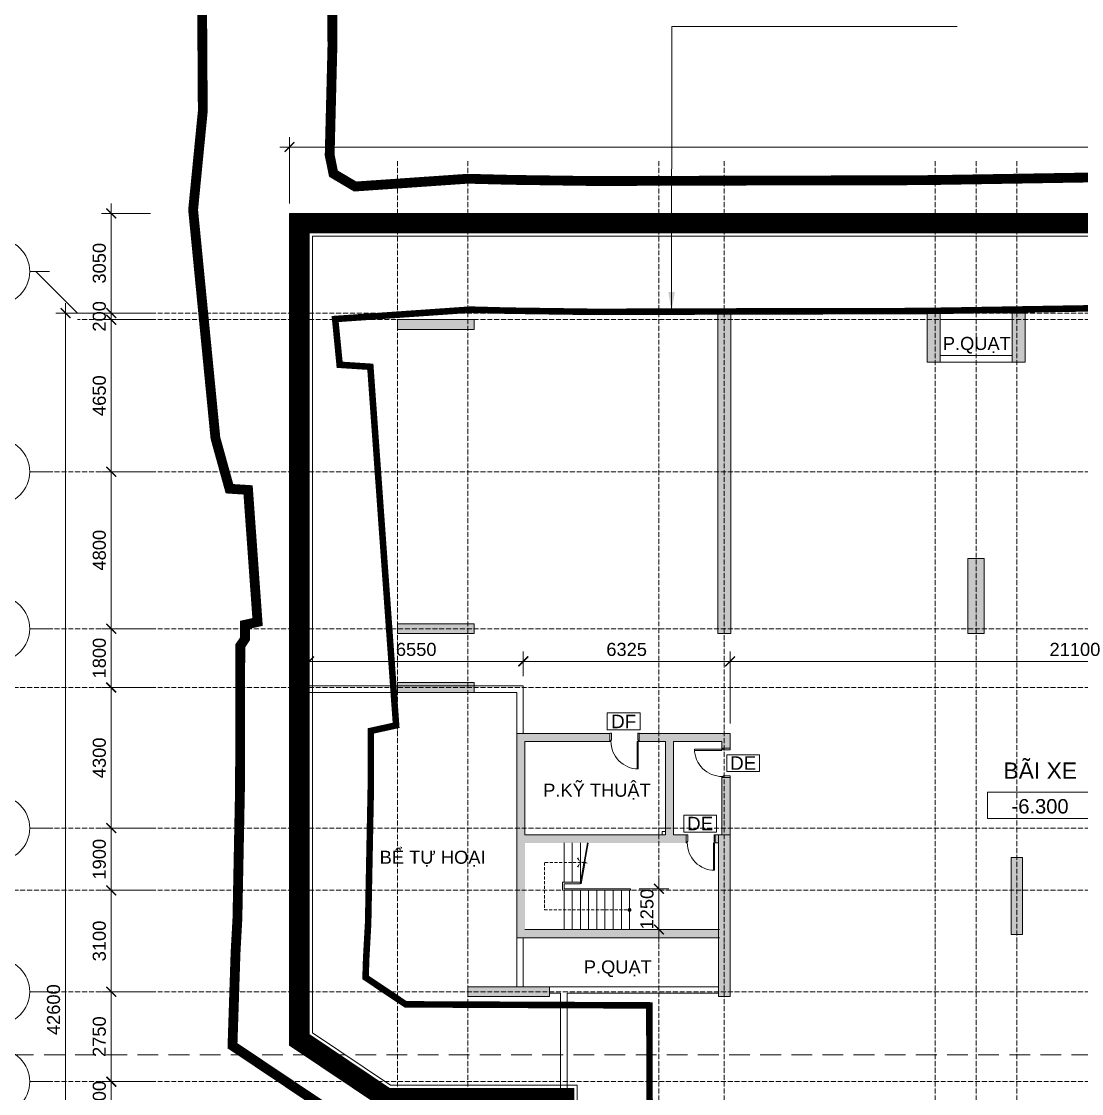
# Model space of a CAD drawing. Header units: millimetres. Extents: x -55734 to 118445, y -16290 to 119028.
# Drawn here: x -19999 to 12428, y 18735 to 51518 of the extents above; entities that cross this region are included whole.
import ezdxf
from ezdxf.enums import TextEntityAlignment as Align
from ezdxf.xclip import XClip

# ---------------------------------------------------------------- set-up
doc = ezdxf.new("R2010")
doc.units = ezdxf.units.MM
doc.header["$XCLIPFRAME"] = 0
for name, pattern in [('Grid Line', [4.2, 3, -0.6, 0, -0.6]), ('HIDDEN2', [4.7625, 3.175, -1.5875]), ('HIDDENX2', [0.75, 0.5, -0.25]), ('Overhead 1_16_', [2.579687, 1.5875, -0.992188]), ('PHANTOM', [63.5, 31.75, -6.35, 6.35, -6.35, 6.35, -6.35])]:
    doc.linetypes.add(name, pattern=pattern)
doc.layers.get('Defpoints').update_dxf_attribs({"color": 230})
doc.layers.add('CGXD', color=5, linetype='HIDDEN2')
doc.layers.add('RD-AB', color=4, linetype='PHANTOM')
for name, color, linetype, lineweight in [('CHU', 181, 'Continuous', 5), ('CUA', 31, 'Continuous', 9), ('DIM', 1, 'Continuous', 5), ('G-ANNO-DIMS', 111, 'Continuous', 5), ('HATCH-1', 8, 'Continuous', 5), ('HATCH-TUONG', 152, 'Continuous', 15), ('KH', 6, 'Continuous', 5), ('KI-HIEU-1', 151, 'Continuous', 9), ('NET THAY 2', 55, 'Continuous', 5), ('NET-CAT', 3, 'Continuous', 15), ('NET-THAY', 2, 'Continuous', 9), ('NET-THAY-2', 55, 'Continuous', 13), ('S-STRS-MBND', 31, 'Overhead 1_16_', 5), ('TRUC', 225, 'Continuous', 5), ('X-COT HAM$0$LC.HA', 8, 'Continuous', 9), ('Y-GHI CHU PCCC$0$Z-CT1-GHI CHU TT$0$KI-HIEU', 6, 'Continuous', 13)]:
    doc.layers.add(name, color=color, linetype=linetype, lineweight=lineweight)
doc.styles.add('Arial_2', font='arial_0.ttf', dxfattribs={"height": 440})
doc.styles.add('Arial_3', font='arial_0.ttf', dxfattribs={"height": 500})
doc.styles.add('Arial_4', font='arial_0.ttf', dxfattribs={"height": 400})
doc.styles.add('TA1', font='arial_0.ttf')
doc.styles.add('Y-GHI CHU PCCC$0$Arial', font='arial_0.ttf')
doc.dimstyles.new('D_200_KTx2', dxfattribs={"dimtxt": 400, "dimasz": 300, "dimexe": 300, "dimexo": 300, "dimgap": 160, "dimtad": 1, "dimdec": 0, "dimzin": 9, "dimtxsty": 'TA1', "dimblk": 'ARCHTICK', "dimcen": 1, "dimdle": 300, "dimclrd": 256, "dimclre": 256, "dimclrt": 7, "dimadec": 0, "dimazin": 0, "dimtfac": 1, "dimtdec": 0, "dimtix": 1, "dimtmove": 1, "dimatfit": 3, "dimldrblk": 'ARCHTICK', "dimfxl": 0, "dimtolj": 1, "dimtzin": 0, "dimlwd": -1, "dimlwe": -1, "dimarcsym": 0})
doc.dimstyles.new('Diagonal_-_2_5mm_Arial', dxfattribs={"dimscale": 304.8, "dimtxt": 500, "dimasz": 1.968504, "dimexe": 1.574803, "dimexo": 0.984252, "dimgap": 1, "dimtad": 1, "dimdec": 0, "dimzin": 0, "dimdsep": 46, "dimtxsty": 'Arial_3', "dimblk1": 'OBLIQUE', "dimblk2": 'OBLIQUE', "dimsah": 1, "dimcen": 0.09, "dimdle": 1.574803, "dimclrt": 256, "dimazin": 0, "dimtfac": 1, "dimtdec": 0, "dimtix": 1, "dimtmove": 0, "dimatfit": 3, "dimfxl": 0, "dimtvp": 1, "dimtolj": 1, "dimtzin": 0, "dimarcsym": 0})

# ---------------------------------------------------------------- blocks, each defined once
blk = doc.blocks.new('CUA 1 CANH MO - 2 - Type 1-1152426-MẶT BẰNG HẦM 2')
at = {"layer": 'CUA'}
for p, q in [((-318, 965), (-278, 965)), ((-318, 127), (-318, 965)), ((-278, 965), (-278, 127)), ((-278, 127), (-318, 127))]:
    blk.add_line(p, q, dxfattribs=at)
at = {"layer": 'CUA', "lineweight": 5}
for p, q in [((-319, 127), (-349, 127)), ((-349, 127), (-349, -123)), ((-319, 86), (-319, 127)), ((-299, 86), (-319, 86)), ((-299, -123), (-299, 86)), ((521, 86), (501, 86)), ((501, 86), (501, -123)), ((551, 127), (521, 127)), ((521, 127), (521, 86)), ((551, -123), (551, 127)), ((-349, -123), (-299, -123)), ((501, -123), (551, -123))]:
    blk.add_line(p, q, dxfattribs=at)
blk.add_arc((-318, 127), 838, 359.5, 90, dxfattribs=at)
blk = doc.blocks.new('CUA 1 CANH MO - 2 - Type 1-1152419-MẶT BẰNG HẦM 2')
at = {"layer": 'CUA', "lineweight": 5}
for p, q in [((-349, -127), (-349, 123)), ((-349, 123), (-299, 123)), ((-299, 123), (-299, -86)), ((501, 123), (551, 123)), ((501, -86), (501, 123)), ((551, 123), (551, -127)), ((-319, -127), (-349, -127)), ((-319, -86), (-319, -127)), ((-299, -86), (-319, -86)), ((521, -86), (501, -86)), ((521, -127), (521, -86)), ((551, -127), (521, -127))]:
    blk.add_line(p, q, dxfattribs=at)
at = {"layer": 'CUA'}
for p, q in [((-278, -127), (-318, -127)), ((-318, -127), (-318, -965)), ((-278, -965), (-278, -127)), ((-318, -965), (-278, -965))]:
    blk.add_line(p, q, dxfattribs=at)
at = {"layer": 'CUA', "lineweight": 5}
blk.add_arc((-318, -127), 838, 270, 0.5, dxfattribs=at)
blk = doc.blocks.new('CUA 1 CANH MO - 2 - Type 1-V1-MẶT BẰNG HẦM 2')
at = {"layer": 'CUA'}
for p, q in [((-318, 965), (-278, 965)), ((-318, 127), (-318, 965)), ((-278, 965), (-278, 127)), ((-278, 127), (-318, 127))]:
    blk.add_line(p, q, dxfattribs=at)
at = {"layer": 'CUA', "lineweight": 5}
for p, q in [((-319, 127), (-339, 127)), ((-319, 86), (-319, 127)), ((-299, 86), (-319, 86)), ((-299, -123), (-299, 86)), ((521, 86), (501, 86)), ((501, 86), (501, -123)), ((551, 127), (521, 127)), ((521, 127), (521, 86)), ((551, -123), (551, 127)), ((-339, -123), (-299, -123)), ((501, -123), (551, -123))]:
    blk.add_line(p, q, dxfattribs=at)
blk.add_arc((-318, 127), 838, 359.5, 90, dxfattribs=at)
blk = doc.blocks.new('Spot Elevations - CODE 1-1678943-MẶT BẰNG HẦM 2')
at = {"layer": 'G-ANNO-DIMS'}
for p, q in [((10.5, 4), (-5.5, 4)), ((-5.5, 4), (-5.5, 0)), ((10.5, 0), (10.5, 4)), ((-5.5, 0), (10.5, 0))]:
    blk.add_line(p, q, dxfattribs=at)
blk = doc.blocks.new('_ArchTick')
at = {"color": 0, "const_width": 0.15}
blk.add_lwpolyline([(-0.5, -0.5), (0.5, 0.5)], dxfattribs=at)
blk = doc.blocks.new('*D19')
at = {"layer": 'Defpoints', "color": 0, "transparency": 16777216}
for p in [(42773, 47678), (-11799, 45650), (42773, 45650)]:
    blk.add_point(p, dxfattribs=at)
at = {"layer": 'DIM', "transparency": 16777216}
for p, q in [((-11799, 45950), (-11799, 47978)), ((42773, 45950), (42773, 47978)), ((-12099, 47678), (43073, 47678))]:
    blk.add_line(p, q, dxfattribs=at)
at = {"layer": 'DIM', "transparency": 16777216, "xscale": 300, "yscale": 300, "zscale": 300, "rotation": 180}
blk.add_blockref('_ArchTick', (-11799, 47678), dxfattribs=at)
at = {"layer": 'DIM', "transparency": 16777216, "xscale": 300, "yscale": 300, "zscale": 300}
blk.add_blockref('_ArchTick', (42773, 47678), dxfattribs=at)
at = {"layer": 'DIM', "color": 7, "transparency": 16777216, "insert": (15487, 48043), "char_height": 400, "attachment_point": 5, "style": 'TA1'}
blk.add_mtext('\\A1;54572', dxfattribs=at)
blk = doc.blocks.new('_Oblique')
at = {"color": 0, "linetype": 'ByBlock', "lineweight": -2}
blk.add_line((-0.5, -0.5), (0.5, 0.5), dxfattribs=at)
blk = doc.blocks.new('*D57')
at = {"layer": 'Defpoints', "color": 0, "transparency": 16777216}
for p in [(-1399, 25000), (-499, 25000), (-1399, 23750)]:
    blk.add_point(p, dxfattribs=at)
at = {"layer": 'DIM', "transparency": 16777216}
for p, q in [((-499, 25000), (-499, 25300)), ((-1099, 25000), (-199, 25000)), ((-499, 23750), (-499, 25000)), ((-1099, 23750), (-199, 23750)), ((-499, 23750), (-499, 23450))]:
    blk.add_line(p, q, dxfattribs=at)
at = {"layer": 'DIM', "transparency": 16777216, "xscale": 300, "yscale": 300, "zscale": 300}
for p, rotation in [((-499, 25000), 270), ((-499, 23750), 90)]:
    blk.add_blockref('_ArchTick', p, dxfattribs=dict(at, rotation=rotation))
at = {"layer": 'DIM', "color": 7, "transparency": 16777216, "insert": (-864, 24375), "char_height": 400, "attachment_point": 5, "rotation": 90, "style": 'TA1'}
blk.add_mtext('\\A1;1250', dxfattribs=at)
blk = doc.blocks.new('*U51')
for points in [[(-1320, 50), (-50, 50), (0, -100), (0, 200), (50, 50), (1219, 50)], [(-1320, 0), (-50, 0), (0, -150), (0, 150), (50, 0), (1219, 0)]]:
    blk.add_lwpolyline(points)
blk = doc.blocks.new('A$C34CC3F9D')
blk.add_lwpolyline([(3210, 1200), (1150, 1200), (1150, 1450), (1703, 1450), (1694, 1400), (1200, 1400), (1200, 1250), (3210, 1250, -1)], format="xyb", close=True)
at = {"layer": 'HATCH-1', "linetype": 'HIDDEN2', "ltscale": 30}
blk.add_lwpolyline([(1856, 2050), (600, 2050), (600, 600), (3200, 600)], dxfattribs=at)
at = {"layer": 'HATCH-1'}
blk.add_lwpolyline([(1609, 1909, 50, 0, 0), (1700, 2050, 0, 50, 0), (1609, 2191, 50, 50, 0)], format="xyseb", dxfattribs=at)
at = {"layer": 'HATCH-1', "linetype": 'HIDDENX2', "ltscale": 100, "const_width": 60}
blk.add_lwpolyline([(3200, 630, 1), (3200, 570, 1)], format="xyb", close=True, dxfattribs=at)
at = {"layer": 'NET-THAY-2'}
for p, q in [((1200, 1450), (1200, 2650)), ((1450, 1450), (1450, 2650)), ((1700, 1450), (1700, 2650)), ((1200, 0), (1200, 1200)), ((1450, 0), (1450, 1200)), ((1700, 0), (1700, 1200)), ((1950, 0), (1950, 1200)), ((2200, 0), (2200, 1200)), ((2450, 0), (2450, 1200)), ((2700, 0), (2700, 1200)), ((2950, 0), (2950, 1200)), ((3200, 0), (3200, 1200))]:
    blk.add_line(p, q, dxfattribs=at)
at = {"layer": 'HATCH-1', "xscale": -0.4999999999999998, "yscale": 0.4999999999999999, "zscale": 0.4999999999999999, "rotation": 260}
blk.add_blockref('*U51', (1809, 2050), dxfattribs=at)
blk = doc.blocks.new('*D59')
at = {"layer": 'Defpoints', "color": 0, "transparency": 16777216}
for p in [(-4649, 31950), (-11199, 31200), (-4649, 31200)]:
    blk.add_point(p, dxfattribs=at)
at = {"layer": 'DIM', "transparency": 16777216}
for p, q in [((-11199, 31500), (-11199, 32250)), ((-4649, 31500), (-4649, 32250)), ((-11499, 31950), (-4349, 31950))]:
    blk.add_line(p, q, dxfattribs=at)
at = {"layer": 'DIM', "transparency": 16777216, "xscale": 300, "yscale": 300, "zscale": 300, "rotation": 180}
blk.add_blockref('_ArchTick', (-11199, 31950), dxfattribs=at)
at = {"layer": 'DIM', "transparency": 16777216, "xscale": 300, "yscale": 300, "zscale": 300}
blk.add_blockref('_ArchTick', (-4649, 31950), dxfattribs=at)
at = {"layer": 'DIM', "color": 7, "transparency": 16777216, "insert": (-7924, 32314), "char_height": 400, "attachment_point": 5, "style": 'TA1', "bg_fill": 3, "box_fill_scale": 1.1, "bg_fill_color": 256, "bg_fill_true_color": 13158600, "bg_fill_transparency": 0}
blk.add_mtext('\\A1;6550', dxfattribs=at)
blk = doc.blocks.new('*D60')
at = {"layer": 'Defpoints', "color": 0, "transparency": 16777216}
for p in [(1676, 31950), (-4649, 31200), (1676, 29750)]:
    blk.add_point(p, dxfattribs=at)
at = {"layer": 'DIM', "transparency": 16777216}
for p, q in [((-4649, 31500), (-4649, 32250)), ((1676, 30050), (1676, 32250)), ((-4949, 31950), (1976, 31950))]:
    blk.add_line(p, q, dxfattribs=at)
at = {"layer": 'DIM', "transparency": 16777216, "xscale": 300, "yscale": 300, "zscale": 300, "rotation": 180}
blk.add_blockref('_ArchTick', (-4649, 31950), dxfattribs=at)
at = {"layer": 'DIM', "transparency": 16777216, "xscale": 300, "yscale": 300, "zscale": 300}
blk.add_blockref('_ArchTick', (1676, 31950), dxfattribs=at)
at = {"layer": 'DIM', "color": 7, "transparency": 16777216, "insert": (-1487, 32314), "char_height": 400, "attachment_point": 5, "style": 'TA1', "bg_fill": 3, "box_fill_scale": 1.1, "bg_fill_color": 256, "bg_fill_true_color": 13158600, "bg_fill_transparency": 0}
blk.add_mtext('\\A1;6325', dxfattribs=at)
blk = doc.blocks.new('*D61')
at = {"layer": 'Defpoints', "color": 0, "transparency": 16777216}
for p in [(22775, 31950), (22775, 31300), (1676, 29750)]:
    blk.add_point(p, dxfattribs=at)
at = {"layer": 'DIM', "transparency": 16777216}
for p, q in [((1676, 30050), (1676, 32250)), ((22775, 31600), (22775, 32250)), ((1376, 31950), (23075, 31950))]:
    blk.add_line(p, q, dxfattribs=at)
at = {"layer": 'DIM', "transparency": 16777216, "xscale": 300, "yscale": 300, "zscale": 300, "rotation": 180}
blk.add_blockref('_ArchTick', (1676, 31950), dxfattribs=at)
at = {"layer": 'DIM', "transparency": 16777216, "xscale": 300, "yscale": 300, "zscale": 300}
blk.add_blockref('_ArchTick', (22775, 31950), dxfattribs=at)
at = {"layer": 'DIM', "color": 7, "transparency": 16777216, "insert": (12225, 32314), "char_height": 400, "attachment_point": 5, "style": 'TA1', "bg_fill": 3, "box_fill_scale": 1.1, "bg_fill_color": 256, "bg_fill_true_color": 13158600, "bg_fill_transparency": 0}
blk.add_mtext('\\A1;21100', dxfattribs=at)
blk = doc.blocks.new('A$C7BC647D4')
for points in [[(44139, 8967), (45631, -3310), (-3699, -3310), (-3699, 18290), (-8923, 18290), (-11799, 20218), (-11799, 45650), (42773, 45650), (44343, 34586), (74924, 41932), (76806, 36089), (97174, 42649), (104895, 16253)], [(43471, 9491), (44953, -2710), (-3099, -2710), (-3099, 18890), (-8740, 18890), (-11199, 20538), (-11199, 45050), (42252, 45050), (43841, 33849), (74524, 41219), (76419, 35334), (96771, 41889), (104120, 16765)]]:
    blk.add_lwpolyline(points, close=True)
at = {"layer": 'HATCH-1', "const_width": 600}
blk.add_lwpolyline([(43805, 9229), (45292, -3010), (-3399, -3010), (-3399, 18590), (-8831, 18590), (-11499, 20378), (-11499, 45350), (42512, 45350), (44092, 34217), (74724, 41575), (76612, 35712), (96972, 42269), (104507, 16509)], close=True, dxfattribs=at)
blk = doc.blocks.new('ALC1807-ASCENT PLAZA-KET CAU_rvt-1-MẶT BẰNG HẦM 1')
at = {"layer": 'X-COT HAM$0$LC.HA'}
h = blk.add_hatch(color=256, dxfattribs=at)
h.dxf.hatch_style = 1
h.paths.add_polyline_path([(-6149, 42100), (-6149, 42400), (-8499, 42400), (-8499, 42100)])
h = blk.add_hatch(color=256, dxfattribs=at)
h.dxf.hatch_style = 1
h.paths.add_polyline_path([(1701, 42600), (1301, 42600), (1301, 32800), (1701, 32800)])
h = blk.add_hatch(color=256, dxfattribs=at)
h.dxf.hatch_style = 1
h.paths.add_polyline_path([(8101, 42600), (7701, 42600), (7701, 41100), (8101, 41100)])
h = blk.add_hatch(color=256, dxfattribs=at)
h.dxf.hatch_style = 1
h.paths.add_polyline_path([(10701, 42600), (10301, 42600), (10301, 41100), (10701, 41100)])
h = blk.add_hatch(color=256, dxfattribs=at)
h.dxf.hatch_style = 1
h.paths.add_polyline_path([(9451, 35100), (8951, 35100), (8951, 32800), (9451, 32800)])
h = blk.add_hatch(color=256, dxfattribs=at)
h.dxf.hatch_style = 1
h.paths.add_polyline_path([(-6149, 32800), (-6149, 33100), (-8499, 33100), (-8499, 32800)])
h = blk.add_hatch(color=256, dxfattribs=at)
h.dxf.hatch_style = 1
h.paths.add_polyline_path([(-6149, 31000), (-6149, 31300), (-8499, 31300), (-8499, 31000)])
h = blk.add_hatch(color=256, dxfattribs=at)
h.dxf.hatch_style = 1
h.paths.add_polyline_path([(1326, 21700), (1676, 21700), (1676, 26650), (1326, 26650)])
h = blk.add_hatch(color=256, dxfattribs=at)
h.dxf.hatch_style = 1
h.paths.add_polyline_path([(10626, 25950), (10276, 25950), (10276, 23600), (10626, 23600)])
h = blk.add_hatch(color=256, dxfattribs=at)
h.dxf.hatch_style = 1
h.paths.add_polyline_path([(-3849, 21700), (-3849, 22000), (-6349, 22000), (-6349, 21700)])
at = {"ltscale": 1000}
for points in [[(-6149, 42100), (-6149, 42400), (-8499, 42400), (-8499, 42100)], [(1701, 42600), (1301, 42600), (1301, 32800), (1701, 32800)], [(10701, 42600), (10301, 42600), (10301, 41100), (10701, 41100)], [(1326, 21700), (1676, 21700), (1676, 26650), (1326, 26650)], [(-3849, 21700), (-3849, 22000), (-6349, 22000), (-6349, 21700)]]:
    blk.add_lwpolyline(points, close=True, dxfattribs=at)
at = {"ltscale": 1000, "elevation": 0}
for points in [[(8101, 42600), (7701, 42600), (7701, 41100), (8101, 41100)], [(9451, 35100), (8951, 35100), (8951, 32800), (9451, 32800)], [(-6149, 32800), (-6149, 33100), (-8499, 33100), (-8499, 32800)], [(-6149, 31000), (-6149, 31300), (-8499, 31300), (-8499, 31000)], [(10626, 25950), (10276, 25950), (10276, 23600), (10626, 23600)]]:
    blk.add_lwpolyline(points, close=True, dxfattribs=at)
blk = doc.blocks.new('*D103')
at = {"layer": 'Defpoints', "color": 0, "transparency": 16777216}
for p in [(-15752, 45650), (-17252, 42600), (-15752, 42600)]:
    blk.add_point(p, dxfattribs=at)
at = {"layer": 'DIM', "transparency": 16777216}
for p, q in [((-17252, 45950), (-17252, 42300)), ((-16052, 45650), (-17552, 45650)), ((-16052, 42600), (-17552, 42600))]:
    blk.add_line(p, q, dxfattribs=at)
at = {"layer": 'DIM', "transparency": 16777216, "xscale": 300, "yscale": 300, "zscale": 300}
for p, rotation in [((-17252, 45650), 90), ((-17252, 42600), 270)]:
    blk.add_blockref('_ArchTick', p, dxfattribs=dict(at, rotation=rotation))
at = {"layer": 'DIM', "color": 7, "transparency": 16777216, "insert": (-17616, 44125), "char_height": 400, "attachment_point": 5, "rotation": 90, "style": 'TA1'}
blk.add_mtext('\\A1;3050', dxfattribs=at)
blk = doc.blocks.new('*D104')
at = {"layer": 'Defpoints', "color": 0, "transparency": 16777216}
for p in [(-15752, 42400), (-17252, 37750), (-15752, 37750)]:
    blk.add_point(p, dxfattribs=at)
at = {"layer": 'DIM', "transparency": 16777216}
for p, q in [((-17252, 42700), (-17252, 37450)), ((-16052, 42400), (-17552, 42400)), ((-16052, 37750), (-17552, 37750))]:
    blk.add_line(p, q, dxfattribs=at)
at = {"layer": 'DIM', "transparency": 16777216, "xscale": 300, "yscale": 300, "zscale": 300}
for p, rotation in [((-17252, 42400), 90), ((-17252, 37750), 270)]:
    blk.add_blockref('_ArchTick', p, dxfattribs=dict(at, rotation=rotation))
at = {"layer": 'DIM', "color": 7, "transparency": 16777216, "insert": (-17616, 40075), "char_height": 400, "attachment_point": 5, "rotation": 90, "style": 'TA1'}
blk.add_mtext('\\A1;4650', dxfattribs=at)
blk = doc.blocks.new('*D105')
at = {"layer": 'Defpoints', "color": 0, "transparency": 16777216}
for p in [(-15752, 37750), (-17252, 32950), (-15752, 32950)]:
    blk.add_point(p, dxfattribs=at)
at = {"layer": 'DIM', "transparency": 16777216}
for p, q in [((-17252, 38050), (-17252, 32650)), ((-16052, 37750), (-17552, 37750)), ((-16052, 32950), (-17552, 32950))]:
    blk.add_line(p, q, dxfattribs=at)
at = {"layer": 'DIM', "transparency": 16777216, "xscale": 300, "yscale": 300, "zscale": 300}
for p, rotation in [((-17252, 37750), 90), ((-17252, 32950), 270)]:
    blk.add_blockref('_ArchTick', p, dxfattribs=dict(at, rotation=rotation))
at = {"layer": 'DIM', "color": 7, "transparency": 16777216, "insert": (-17616, 35350), "char_height": 400, "attachment_point": 5, "rotation": 90, "style": 'TA1'}
blk.add_mtext('\\A1;4800', dxfattribs=at)
blk = doc.blocks.new('*D106')
at = {"layer": 'Defpoints', "color": 0, "transparency": 16777216}
for p in [(-15752, 32950), (-17252, 31150), (-15752, 31150)]:
    blk.add_point(p, dxfattribs=at)
at = {"layer": 'DIM', "transparency": 16777216}
for p, q in [((-17252, 33250), (-17252, 30850)), ((-16052, 32950), (-17552, 32950)), ((-16052, 31150), (-17552, 31150))]:
    blk.add_line(p, q, dxfattribs=at)
at = {"layer": 'DIM', "transparency": 16777216, "xscale": 300, "yscale": 300, "zscale": 300}
for p, rotation in [((-17252, 32950), 90), ((-17252, 31150), 270)]:
    blk.add_blockref('_ArchTick', p, dxfattribs=dict(at, rotation=rotation))
at = {"layer": 'DIM', "color": 7, "transparency": 16777216, "insert": (-17616, 32050), "char_height": 400, "attachment_point": 5, "rotation": 90, "style": 'TA1'}
blk.add_mtext('\\A1;1800', dxfattribs=at)
blk = doc.blocks.new('*D107')
at = {"layer": 'Defpoints', "color": 0, "transparency": 16777216}
for p in [(-15752, 31150), (-17252, 26850), (-15752, 26850)]:
    blk.add_point(p, dxfattribs=at)
at = {"layer": 'DIM', "transparency": 16777216}
for p, q in [((-16052, 31150), (-17552, 31150)), ((-17252, 31450), (-17252, 26550)), ((-16052, 26850), (-17552, 26850))]:
    blk.add_line(p, q, dxfattribs=at)
at = {"layer": 'DIM', "transparency": 16777216, "xscale": 300, "yscale": 300, "zscale": 300}
for p, rotation in [((-17252, 31150), 90), ((-17252, 26850), 270)]:
    blk.add_blockref('_ArchTick', p, dxfattribs=dict(at, rotation=rotation))
at = {"layer": 'DIM', "color": 7, "transparency": 16777216, "insert": (-17616, 29000), "char_height": 400, "attachment_point": 5, "rotation": 90, "style": 'TA1'}
blk.add_mtext('\\A1;4300', dxfattribs=at)
blk = doc.blocks.new('*D108')
at = {"layer": 'Defpoints', "color": 0, "transparency": 16777216}
for p in [(-15752, 26850), (-17252, 24950), (-15752, 24950)]:
    blk.add_point(p, dxfattribs=at)
at = {"layer": 'DIM', "transparency": 16777216}
for p, q in [((-17252, 27150), (-17252, 24650)), ((-16052, 26850), (-17552, 26850)), ((-16052, 24950), (-17552, 24950))]:
    blk.add_line(p, q, dxfattribs=at)
at = {"layer": 'DIM', "transparency": 16777216, "xscale": 300, "yscale": 300, "zscale": 300}
for p, rotation in [((-17252, 26850), 90), ((-17252, 24950), 270)]:
    blk.add_blockref('_ArchTick', p, dxfattribs=dict(at, rotation=rotation))
at = {"layer": 'DIM', "color": 7, "transparency": 16777216, "insert": (-17616, 25900), "char_height": 400, "attachment_point": 5, "rotation": 90, "style": 'TA1'}
blk.add_mtext('\\A1;1900', dxfattribs=at)
blk = doc.blocks.new('*D109')
at = {"layer": 'Defpoints', "color": 0, "transparency": 16777216}
for p in [(-15752, 24950), (-17252, 21850), (-15752, 21850)]:
    blk.add_point(p, dxfattribs=at)
at = {"layer": 'DIM', "transparency": 16777216}
for p, q in [((-17252, 25250), (-17252, 21550)), ((-16052, 24950), (-17552, 24950)), ((-16052, 21850), (-17552, 21850))]:
    blk.add_line(p, q, dxfattribs=at)
at = {"layer": 'DIM', "transparency": 16777216, "xscale": 300, "yscale": 300, "zscale": 300}
for p, rotation in [((-17252, 24950), 90), ((-17252, 21850), 270)]:
    blk.add_blockref('_ArchTick', p, dxfattribs=dict(at, rotation=rotation))
at = {"layer": 'DIM', "color": 7, "transparency": 16777216, "insert": (-17616, 23400), "char_height": 400, "attachment_point": 5, "rotation": 90, "style": 'TA1'}
blk.add_mtext('\\A1;3100', dxfattribs=at)
blk = doc.blocks.new('*D110')
at = {"layer": 'Defpoints', "color": 0, "transparency": 16777216}
for p in [(-15752, 21850), (-17252, 19100), (-15752, 19100)]:
    blk.add_point(p, dxfattribs=at)
at = {"layer": 'DIM', "transparency": 16777216}
for p, q in [((-17252, 22150), (-17252, 18800)), ((-16052, 21850), (-17552, 21850)), ((-16052, 19100), (-17552, 19100))]:
    blk.add_line(p, q, dxfattribs=at)
at = {"layer": 'DIM', "transparency": 16777216, "xscale": 300, "yscale": 300, "zscale": 300}
for p, rotation in [((-17252, 21850), 90), ((-17252, 19100), 270)]:
    blk.add_blockref('_ArchTick', p, dxfattribs=dict(at, rotation=rotation))
at = {"layer": 'DIM', "color": 7, "transparency": 16777216, "insert": (-17616, 20475), "char_height": 400, "attachment_point": 5, "rotation": 90, "style": 'TA1'}
blk.add_mtext('\\A1;2750', dxfattribs=at)
blk = doc.blocks.new('*D111')
at = {"layer": 'Defpoints', "color": 0, "transparency": 16777216}
for p in [(-15752, 19100), (-17252, 17900), (-15752, 17900)]:
    blk.add_point(p, dxfattribs=at)
at = {"layer": 'DIM', "transparency": 16777216}
for p, q in [((-17252, 19100), (-17252, 19400)), ((-16052, 19100), (-17552, 19100)), ((-17252, 19100), (-17252, 17900)), ((-16052, 17900), (-17552, 17900)), ((-17252, 17900), (-17252, 17600))]:
    blk.add_line(p, q, dxfattribs=at)
at = {"layer": 'DIM', "transparency": 16777216, "xscale": 300, "yscale": 300, "zscale": 300}
for p, rotation in [((-17252, 19100), 270), ((-17252, 17900), 90)]:
    blk.add_blockref('_ArchTick', p, dxfattribs=dict(at, rotation=rotation))
at = {"layer": 'DIM', "color": 7, "transparency": 16777216, "insert": (-17616, 18500), "char_height": 400, "attachment_point": 5, "rotation": 90, "style": 'TA1'}
blk.add_mtext('\\A1;1200', dxfattribs=at)
blk = doc.blocks.new('*D116')
at = {"layer": 'Defpoints', "color": 0, "transparency": 16777216}
for p in [(-15752, 42600), (-18652, 0), (-15752, 0)]:
    blk.add_point(p, dxfattribs=at)
at = {"layer": 'DIM', "transparency": 16777216}
for p, q in [((-18652, 42900), (-18652, -300)), ((-16052, 42600), (-18952, 42600)), ((-16052, 0), (-18952, 0))]:
    blk.add_line(p, q, dxfattribs=at)
at = {"layer": 'DIM', "transparency": 16777216, "xscale": 300, "yscale": 300, "zscale": 300}
for p, rotation in [((-18652, 42600), 90), ((-18652, 0), 270)]:
    blk.add_blockref('_ArchTick', p, dxfattribs=dict(at, rotation=rotation))
at = {"layer": 'DIM', "color": 7, "transparency": 16777216, "insert": (-19016, 21300), "char_height": 400, "attachment_point": 5, "rotation": 90, "style": 'TA1'}
blk.add_mtext('\\A1;42600', dxfattribs=at)
blk = doc.blocks.new('Grid - FamilyAL-KH TRUC-550400-MẶT BẰNG HẦM 2')
at = {"layer": 'KH'}
for p, q in [((0, 7), (0, 4)), ((-8, -1), (-5, -1)), ((8, -1), (5, -1)), ((0, -9), (0, -6))]:
    blk.add_line(p, q, dxfattribs=at)
blk.add_circle((0, -1), 5, dxfattribs=at)
blk = doc.blocks.new('Y-GHI CHU PCCC$0$A$C53D4240F')
at = {"color": 8, "ltscale": 30}
blk.add_lwpolyline([(-267, -138), (267, -138), (267, 137), (-267, 137)], close=True, dxfattribs=at)
at = {"color": 8, "style": 'Y-GHI CHU PCCC$0$Arial'}
blk.add_text('DE', height=220, dxfattribs=at).set_placement((0, 0), align=Align.MIDDLE_CENTER)
blk = doc.blocks.new('Y-GHI CHU PCCC$0$A$C67775D76')
at = {"color": 8, "ltscale": 30}
blk.add_lwpolyline([(-267, -138), (267, -138), (267, 138), (-267, 138)], close=True, dxfattribs=at)
at = {"color": 8, "style": 'Y-GHI CHU PCCC$0$Arial'}
blk.add_text('DF', height=220, dxfattribs=at).set_placement((0, 0), align=Align.MIDDLE_CENTER)
blk = doc.blocks.new('*D123')
at = {"layer": 'Defpoints', "color": 0, "transparency": 16777216}
for p in [(-17252, 42600), (-15944, 42600), (-15752, 42400)]:
    blk.add_point(p, dxfattribs=at)
at = {"layer": 'DIM', "transparency": 16777216}
for p, q in [((-17252, 42600), (-17252, 42900)), ((-16244, 42600), (-17552, 42600)), ((-16052, 42400), (-17552, 42400)), ((-17252, 42400), (-17252, 42600)), ((-17252, 42400), (-17252, 42100))]:
    blk.add_line(p, q, dxfattribs=at)
at = {"layer": 'DIM', "transparency": 16777216, "xscale": 300, "yscale": 300, "zscale": 300}
for p, rotation in [((-17252, 42600), 270), ((-17252, 42400), 90)]:
    blk.add_blockref('_ArchTick', p, dxfattribs=dict(at, rotation=rotation))
at = {"layer": 'DIM', "color": 7, "transparency": 16777216, "insert": (-17616, 42500), "char_height": 400, "attachment_point": 5, "rotation": 90, "style": 'TA1'}
blk.add_mtext('\\A1;200', dxfattribs=at)
blk = doc.blocks.new('A$C1F0A2BF7')
at = {"layer": 'CGXD', "ltscale": 200, "const_width": 200, "elevation": 0}
blk.add_lwpolyline([(71950, 76296), (68041, 76232), (63824, 76163), (62711, 76153), (59201, 76148), (53256, 76130), (50614, 76167), (49471, 76198), (45331, 75911), (45468, 74512), (46407, 74451), (47195, 63487), (46424, 63317), (46421, 61568), (46339, 57429), (46280, 56364), (46261, 55777), (47488, 54955), (54942, 54922), (54956, 47954)], dxfattribs=at)
at = {"layer": 'RD-AB', "ltscale": 30, "const_width": 300, "elevation": 0}
for points in [[(41197, 95371), (41282, 82268), (40986, 79251), (41668, 72273), (42098, 70722), (42667, 70685), (42957, 66648), (42571, 66562), (42573, 66131), (42429, 65920), (42421, 61612), (42341, 57578), (42284, 56540), (42190, 53690), (44821, 51927), (44789, 50967), (50951, 50939), (50957, 47933), (50990, 43962), (50923, 39968), (51072, 34367), (50998, 31365), (51047, 29498), (102264, 29423)], [(117345, 73192), (100731, 69175), (99106, 80624), (95474, 80398), (89114, 80288), (80092, 80240), (75994, 80254), (71938, 80296), (67976, 80232), (63773, 80163), (62690, 80153), (59192, 80148), (53279, 80130), (50696, 80167), (49385, 80201), (45943, 79963), (45277, 80357), (45163, 80925), (45247, 84237), (45176, 103599)]]:
    blk.add_lwpolyline(points, dxfattribs=at)
at = {"layer": 'NET THAY 2'}
blk.add_leader([(55621, 76137, 0), (55625, 84852, 0), (64353, 84852, 0)], dimstyle='Diagonal_-_2_5mm_Arial', override={"dimtad": 0}, dxfattribs=at)

msp = doc.modelspace()

# ---------------------------------------------------------------- hatches: boundary and pattern name
at = {"layer": 'HATCH-TUONG', "lineweight": 9}
h = msp.add_hatch(color=256, dxfattribs=at)
h.paths.add_polyline_path([(1425.5, 29499.9), (1425.5, 29749.9), (-1099.5, 29749.9), (-1099.5, 29499.9), (-49.5, 29499.9)], flags=0)
h.paths.add_polyline_path([(-1999.5, 29499.9), (-1999.5, 29749.9), (-4849.5, 29749.9), (-4849.5, 29499.9), (-4599.5, 29499.9)], flags=0)
h = msp.add_hatch(color=256, dxfattribs=at)
h.paths.add_polyline_path([(1425.5, 26399.9), (1675.5, 26399.9), (1675.5, 28399.9), (1425.5, 28399.9)])
h.paths.add_polyline_path([(1675.5, 29299.9), (1675.5, 29749.9), (1425.5, 29749.9), (1425.5, 29299.9)])
for points in [[(-4599.5, 23749.9), (-4599.5, 29499.9), (-4849.5, 29499.9), (-4849.5, 23749.9)], [(-49.5, 26649.9), (-49.5, 29499.9), (-299.5, 29499.9), (-299.5, 26649.9)]]:
    msp.add_hatch(color=256, dxfattribs=at).paths.add_polyline_path(points, flags=0)
h = msp.add_hatch(color=256, dxfattribs=at)
h.paths.add_polyline_path([(1325.5, 26649.9), (1225.5, 26649.9), (1225.5, 26399.9), (1325.5, 26399.9)])
h.paths.add_polyline_path([(335.6, 26399.9), (335.6, 26649.9), (-4599.5, 26649.9), (-4599.5, 26399.9), (-1711.6, 26399.9)])
msp.add_hatch(color=256, dxfattribs=at).paths.add_polyline_path([(1353.4, 23499.9), (1353.4, 23749.9), (-4849.5, 23749.9), (-4849.5, 23499.9), (1141.6, 23499.9)])

# ---------------------------------------------------------------- linework, layer by layer
at = {"layer": 'KI-HIEU-1', "linetype": 'HIDDEN2', "ltscale": 200}
msp.add_line((-24070.5, 19919), (115122.3, 19919), dxfattribs=at)
at = {"layer": 'NET-CAT'}
for p, q in [((-4649.5, 31199.9), (-11199.5, 31199.9)), ((-4649.5, 29749.9), (-4649.5, 31199.9)), ((-11199.5, 30999.9), (-4849.5, 30999.9)), ((-4849.5, 30999.9), (-4849.5, 21999.9)), ((-1999.5, 29749.9), (-4849.5, 29749.9)), ((-1999.5, 29499.9), (-1999.5, 29749.9)), ((1675.5, 29749.9), (-1099.5, 29749.9)), ((-1099.5, 29749.9), (-1099.5, 29499.9)), ((1675.5, 29299.9), (1675.5, 29749.9)), ((-4599.5, 29499.9), (-1999.5, 29499.9)), ((-4599.5, 26649.9), (-4599.5, 29499.9)), ((-1099.5, 29499.9), (-299.5, 29499.9)), ((-299.5, 29499.9), (-299.5, 26649.9)), ((-49.5, 29499.9), (1425.5, 29499.9)), ((-49.5, 26649.9), (-49.5, 29499.9)), ((1425.5, 29499.9), (1425.5, 29299.9)), ((1425.5, 29299.9), (1675.5, 29299.9)), ((1675.5, 28399.9), (1425.5, 28399.9)), ((1425.5, 28399.9), (1425.5, 26649.9)), ((1675.5, 26649.9), (1675.5, 28399.9)), ((-299.5, 26649.9), (-4599.5, 26649.9)), ((-499.5, 26849.9), (-499.5, 26649.9)), ((-299.5, 26849.9), (-499.5, 26849.9)), ((-399.5, 26649.9), (-399.5, 26749.9)), ((-399.5, 26749.9), (-299.5, 26749.9)), ((335.6, 26649.9), (-49.5, 26649.9)), ((335.6, 26399.9), (335.6, 26649.9)), ((1353.4, 23749.9), (-4599.5, 23749.9)), ((-4849.5, 23499.9), (1353.4, 23499.9)), ((-4649.5, 21999.9), (-4649.5, 23499.9)), ((1325.5, 21999.9), (-3849.5, 21999.9)), ((-3849.5, 21799.9), (-3509.5, 21799.9)), ((-3509.5, 21799.9), (-3509.5, 18879.9)), ((-3309.5, 21799.9), (1325.5, 21799.9)), ((-3309.5, 18879.9), (-3309.5, 21799.9))]:
    msp.add_line(p, q, dxfattribs=at)
for points in [[(8100.5, 42399.9), (10328.4, 42399.9)], [(8128.4, 42603.3), (10328.4, 42603.3)], [(8100.5, 41299.9), (10300.5, 41299.9)], [(8100.5, 41099.9), (10300.5, 41099.9)]]:
    msp.add_lwpolyline(points, dxfattribs=at)
msp.add_lwpolyline([(1225.5, 26399.9), (1325.5, 26399.9), (1325.5, 26649.9), (1225.5, 26649.9)], close=True, dxfattribs=at)
at = {"layer": 'S-STRS-MBND'}
msp.add_line((-4599.5, 23749.9), (-299.5, 23749.9), dxfattribs=at)
at = {"layer": 'TRUC'}
for p, q in [((-19558.8, 43869.9), (-19344.9, 43869.9)), ((-18288.8, 42599.9), (-19558.8, 43869.9))]:
    msp.add_line(p, q, dxfattribs=at)
at = {"layer": 'TRUC', "linetype": 'Grid Line', "ltscale": 50}
for p, q in [((48819.1, 42599.9), (-18288.8, 42599.9)), ((48819.1, 42399.9), (-18288.8, 42399.9)), ((48819.1, 37749.9), (-19344.9, 37749.9)), ((48819.1, 32949.9), (-19344.9, 32949.9)), ((48819.1, 26849.9), (-19144.9, 26849.9)), ((48819.1, 24949.9), (-21659.5, 24949.9)), ((48819.1, 21849.9), (-19344.9, 21849.9)), ((48819.1, 19099.9), (-19344.9, 19099.9))]:
    msp.add_line(p, q, dxfattribs=at)

# ---------------------------------------------------------------- block references
at = {"lineweight": 5, "xscale": 200.0000000000002, "yscale": 200.0000000000002, "zscale": 200.0000000000002, "rotation": 90}
for p in [(-20944.9, 43869.9), (-20944.9, 37749.9), (-20944.9, 32949.9), (-20944.9, 26849.9), (-20944.9, 21849.9), (-20944.9, 19099.9)]:
    msp.add_blockref('Grid - FamilyAL-KH TRUC-550400-MẶT BẰNG HẦM 2', p, dxfattribs=at)
at = {"layer": 'CUA'}
for name, p, rotation in [('CUA 1 CANH MO - 2 - Type 1-1152426-MẶT BẰNG HẦM 2', (-1448, 29627.2), 180), ('CUA 1 CANH MO - 2 - Type 1-1152419-MẶT BẰNG HẦM 2', (1552.8, 28951.4), 269.9999999999999), ('CUA 1 CANH MO - 2 - Type 1-V1-MẶT BẰNG HẦM 2', (887, 26527.2), 180)]:
    msp.add_blockref(name, p, dxfattribs=dict(at, rotation=rotation))
at = {"layer": 'G-ANNO-DIMS', "xscale": 199.9999999999999, "yscale": 199.9999999999999, "zscale": 199.9999999999999}
msp.add_blockref('Spot Elevations - CODE 1-1678943-MẶT BẰNG HẦM 2', (10651.5, 27147.6), dxfattribs=at)
at = {"layer": 'NET THAY 2'}
ref = msp.add_blockref('A$C1F0A2BF7', (-55733.8, -33492.4, 0), dxfattribs=at)
XClip(ref).set_block_clipping_path([(-27462.6186291156, 51738.6749988016), (137958.5174097056, 152520.3806320981)])
at = {"layer": 'NET-THAY'}
msp.add_blockref('A$C34CC3F9D', (-4599.5, 23749.9), dxfattribs=at)
at = {"layer": 'Y-GHI CHU PCCC$0$Z-CT1-GHI CHU TT$0$KI-HIEU', "color": 8, "xscale": 1.875, "yscale": 1.875, "zscale": 1.875}
for p in [(2077, 28840.3), (760.8, 26991.2)]:
    msp.add_blockref('Y-GHI CHU PCCC$0$A$C53D4240F', p, dxfattribs=at)

# ---------------------------------------------------------------- texts
at = {"layer": 'CHU', "color": 7, "attachment_point": 1, "line_spacing_factor": 0.936439, "style": 'Arial_4'}
for s, insert, char_height, width in [('\\pt2540,5080,7620,10160,12700,15240,17780,20320,22860,25400,27940,30480,33020,35560,38100,40640,43180,45720,48260,50800,53340,55880,58420,60960,63500,66040,68580,71120,73660,76200,78740,81280;P.QUẠT', (8184.4, 41872.1), 400, 2151.3), ('\\pt2540,5080,7620,10160,12700,15240,17780,20320,22860,25400,27940,30480,33020,35560,38100,40640,43180,45720,48260,50800,53340,55880,58420,60960,63500,66040,68580,71120,73660,76200,78740,81280;BÃI XE', (10038.8, 28858.9), 500, 2284.62), ('\\pt2540,5080,7620,10160,12700,15240,17780,20320,22860,25400,27940,30480,33020,35560,38100,40640,43180,45720,48260,50800,53340,55880,58420,60960,63500,66040,68580,71120,73660,76200,78740,81280;P.KỸ THUẬT', (-4040.3, 28210.9), 400, 3451.681), ('\\pt2540,5080,7620,10160,12700,15240,17780,20320,22860,25400,27940,30480,33020,35560,38100,40640,43180,45720,48260,50800,53340,55880,58420,60960,63500,66040,68580,71120,73660,76200,78740,81280;BỂ TỰ HOẠI', (-9042.1, 26160.9), 400, 5264.12), ('\\pt2540,5080,7620,10160,12700,15240,17780,20320,22860,25400,27940,30480,33020,35560,38100,40640,43180,45720,48260,50800,53340,55880,58420,60960,63500,66040,68580,71120,73660,76200,78740,81280;P.QUẠT', (-2797.1, 22807.3), 400, 2151.3)]:
    msp.add_mtext(s, dxfattribs=dict(at, insert=insert, char_height=char_height, width=width))
at = {"layer": 'G-ANNO-DIMS', "insert": (10287.9, 27739.6), "char_height": 440, "width": 2084.67, "attachment_point": 1, "line_spacing_factor": 0.941778, "style": 'Arial_2'}
msp.add_mtext('-6.300', dxfattribs=at)

# ---------------------------------------------------------------- dimensions: what is measured, and where the dimension line sits
at = {"layer": 'DIM'}
dim = msp.add_linear_dim(base=(42772.5, 47678.4), p1=(-11799.5, 45649.9), p2=(42772.5, 45649.9), dimstyle='D_200_KTx2', dxfattribs=at)
dim.commit()
dim.dimension.update_dxf_attribs({"geometry": '*D19', "text_midpoint": (15486.5, 48042.6)})
for base, p1, p2, picture, middle in [((-17252, 42599.9), (-15752, 45649.9), (-15752, 42599.9), '*D103', (-17616.3, 44124.9)), ((-17252, 42599.9), (-15752, 42399.9), (-15943.7, 42599.9), '*D123', (-17616.2, 42499.9)), ((-18652, -0.1), (-15752, 42599.9), (-15752, -0.1), '*D116', (-19016.2, 21299.9)), ((-17252, 37749.9), (-15752, 42399.9), (-15752, 37749.9), '*D104', (-17616.2, 40074.9)), ((-17252, 32949.9), (-15752, 37749.9), (-15752, 32949.9), '*D105', (-17616.2, 35349.9)), ((-17252, 31149.9), (-15752, 32949.9), (-15752, 31149.9), '*D106', (-17616.2, 32049.9)), ((-17252, 26849.9), (-15752, 31149.9), (-15752, 26849.9), '*D107', (-17616.3, 28999.9)), ((-17252, 24949.9), (-15752, 26849.9), (-15752, 24949.9), '*D108', (-17616.2, 25899.9)), ((-17252, 21849.9), (-15752, 24949.9), (-15752, 21849.9), '*D109', (-17616.3, 23399.9)), ((-499.5, 24999.9), (-1399.5, 23749.9), (-1399.5, 24999.9), '*D57', (-863.7, 24374.9)), ((-17252, 19099.9), (-15752, 21849.9), (-15752, 19099.9), '*D110', (-17616.2, 20474.9)), ((-17252, 17899.9), (-15752, 19099.9), (-15752, 17899.9), '*D111', (-17616.2, 18499.9))]:
    dim = msp.add_linear_dim(base=base, p1=p1, p2=p2, angle=90, dimstyle='D_200_KTx2', dxfattribs=at)
    dim.commit()
    dim.dimension.update_dxf_attribs({"geometry": picture, "text_midpoint": middle})

# ---------------------------------------------------------------- next in the draw order: dimensions: what is measured, and where the dimension line sits
dim = msp.add_linear_dim(base=(-4649.5, 31950), p1=(-11199.5, 31199.9), p2=(-4649.5, 31199.9), dimstyle='D_200_KTx2', override={"dimtfill": 1, "dimarcsym": 2}, dxfattribs=at)
dim.commit()
dim.dimension.update_dxf_attribs({"geometry": '*D59', "text_midpoint": (-7924.5, 32314.2)})

# ---------------------------------------------------------------- next in the draw order: linework, layer by layer
at = {"layer": 'TRUC', "linetype": 'Grid Line', "ltscale": 50}
for p, q in [((-8499.5, 47249.9), (-8499.5, -9494.1)), ((-6349.5, 47249.9), (-6349.5, -12161.6))]:
    msp.add_line(p, q, dxfattribs=at)

# ---------------------------------------------------------------- next in the draw order: dimensions: what is measured, and where the dimension line sits
at = {"layer": 'DIM'}
dim = msp.add_linear_dim(base=(1675.5, 31950), p1=(-4649.5, 31199.9), p2=(1675.5, 29749.9), dimstyle='D_200_KTx2', override={"dimtfill": 1, "dimarcsym": 2}, dxfattribs=at)
dim.commit()
dim.dimension.update_dxf_attribs({"geometry": '*D60', "text_midpoint": (-1487, 32314.4)})

# ---------------------------------------------------------------- next in the draw order: linework, layer by layer
at = {"layer": 'TRUC', "linetype": 'Grid Line', "ltscale": 50}
msp.add_line((-499.5, 47249.9), (-499.5, -9494.1), dxfattribs=at)

# ---------------------------------------------------------------- next in the draw order: block references
at = {"layer": 'Y-GHI CHU PCCC$0$Z-CT1-GHI CHU TT$0$KI-HIEU', "color": 8, "xscale": 1.875, "yscale": 1.875, "zscale": 1.875}
msp.add_blockref('Y-GHI CHU PCCC$0$A$C67775D76', (-1577.9, 30113.8, 0), dxfattribs=at)

# ---------------------------------------------------------------- next in the draw order: dimensions: what is measured, and where the dimension line sits
at = {"layer": 'DIM'}
dim = msp.add_linear_dim(base=(22775.4, 31950), p1=(1675.5, 29749.9), p2=(22775.4, 31299.9), dimstyle='D_200_KTx2', override={"dimtfill": 1, "dimarcsym": 2}, dxfattribs=at)
dim.commit()
dim.dimension.update_dxf_attribs({"geometry": '*D61', "text_midpoint": (12225.4, 32314.2)})

# ---------------------------------------------------------------- next in the draw order: linework, layer by layer
at = {"layer": 'NET-THAY'}
msp.add_lwpolyline([(43360, 9578.1), (44840.5, -2610.1), (-2999.5, -2610.1), (-2999.5, 18989.9), (-8709.8, 18989.9), (-11099.5, 20591.2), (-11099.5, 44949.9), (42164.8, 44949.9), (43757.8, 33725.6), (74456.9, 41099.6), (76354.3, 35208.5), (96703.8, 41762.5), (103990.8, 16849.9)], close=True, dxfattribs=at)
at = {"layer": 'TRUC', "linetype": 'Grid Line', "ltscale": 50}
for p, q in [((1500.5, 47249.9), (1500.5, -12161.6)), ((7950.5, 47249.9), (7950.5, -9494.1)), ((9200.5, 47249.9), (9200.5, -12161.6)), ((10450.5, 47249.9), (10450.5, -9494.1)), ((48819.1, 31149.9), (-21659.5, 31149.9))]:
    msp.add_line(p, q, dxfattribs=at)

# ---------------------------------------------------------------- next in the draw order: block references
at = {"layer": 'NET-CAT'}
for name in ['A$C7BC647D4', 'ALC1807-ASCENT PLAZA-KET CAU_rvt-1-MẶT BẰNG HẦM 1']:
    msp.add_blockref(name, (0, 0), dxfattribs=at)

doc.saveas('drawing.dxf')
